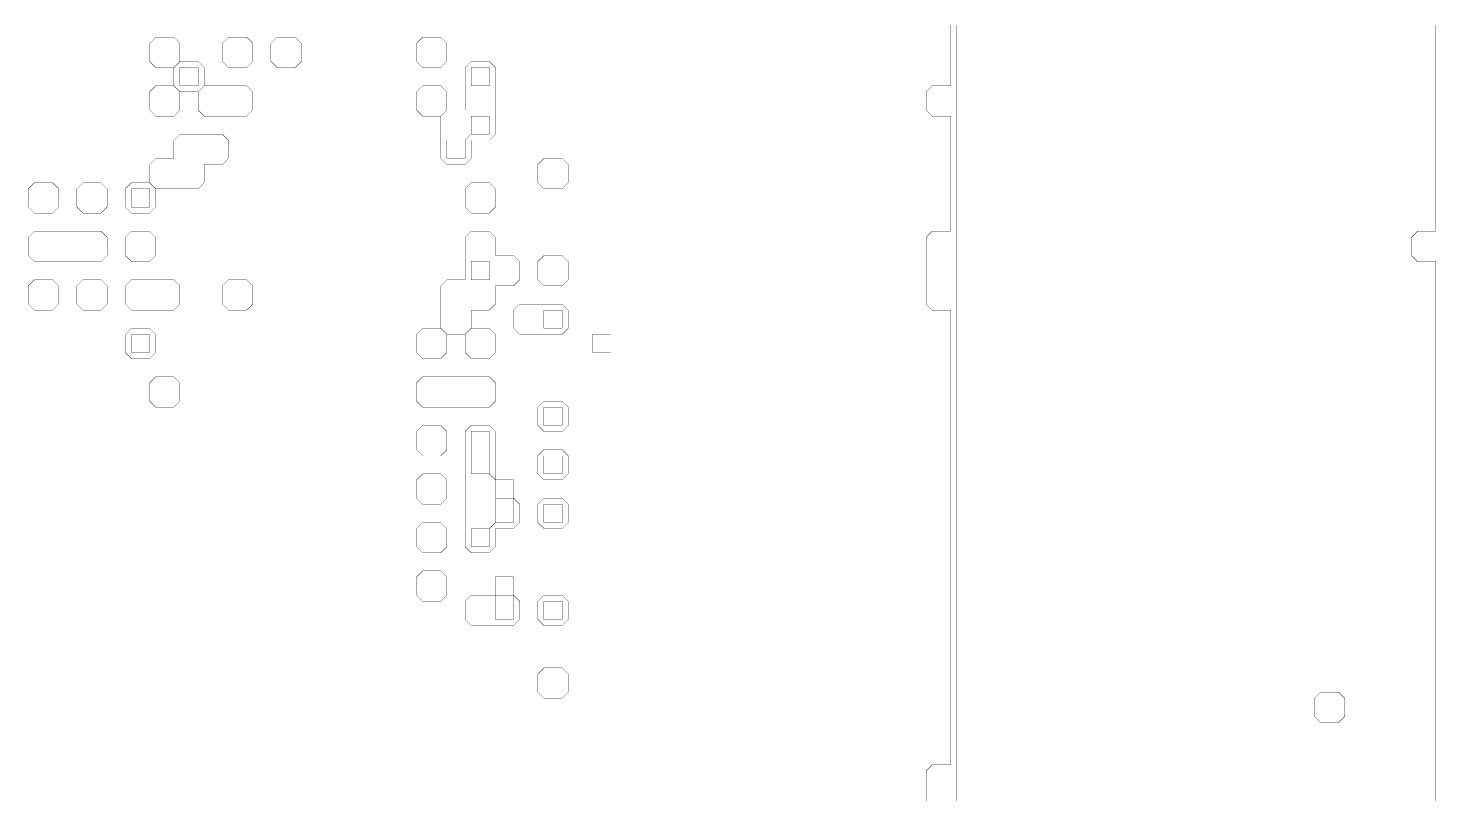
# Model space of a CAD drawing. Header units: metres. Extents: x 0 to 4990, y -4990 to 0.
# Drawn here: x 2724 to 4990, y -3753 to -2515 of the extents above; entities that cross this region are included whole.
import ezdxf

# ---------------------------------------------------------------- set-up
doc = ezdxf.new("R2010")
doc.units = ezdxf.units.M
for name, color, linetype in [('conductor', 1, 'Continuous'), ('dielectric', 8, 'Continuous'), ('substrate', 5, 'Continuous')]:
    doc.layers.add(name, color=color, linetype=linetype)

msp = doc.modelspace()

# ---------------------------------------------------------------- linework, layer by layer
at = {"layer": 'conductor', "const_width": 0.5}
msp.add_lwpolyline([(4169.921875, -3759.765625), (4169.921875, -3750), (4169.921875, -3740.234375), (4169.921875, -3730.46875), (4169.921875, -3720.703125), (4169.921875, -3710.9375), (4179.6875, -3701.171875), (4189.453125, -3701.171875), (4199.21875, -3701.171875), (4208.984375, -3701.171875), (4208.984375, -3691.40625), (4208.984375, -3681.640625), (4208.984375, -3671.875), (4208.984375, -3662.109375), (4208.984375, -3652.34375), (4208.984375, -3642.578125), (4208.984375, -3632.8125), (4208.984375, -3623.046875), (4208.984375, -3613.28125), (4208.984375, -3603.515625), (4208.984375, -3593.75), (4208.984375, -3583.984375), (4208.984375, -3574.21875), (4208.984375, -3564.453125), (4208.984375, -3554.6875), (4208.984375, -3544.921875), (4208.984375, -3535.15625), (4208.984375, -3525.390625), (4208.984375, -3515.625), (4208.984375, -3505.859375), (4208.984375, -3496.09375), (4208.984375, -3486.328125), (4208.984375, -3476.5625), (4208.984375, -3466.796875), (4208.984375, -3457.03125), (4208.984375, -3447.265625), (4208.984375, -3437.5), (4208.984375, -3427.734375), (4208.984375, -3417.96875), (4208.984375, -3408.203125), (4208.984375, -3398.4375), (4208.984375, -3388.671875), (4208.984375, -3378.90625), (4208.984375, -3369.140625), (4208.984375, -3359.375), (4208.984375, -3349.609375), (4208.984375, -3339.84375), (4208.984375, -3330.078125), (4208.984375, -3320.3125), (4208.984375, -3310.546875), (4208.984375, -3300.78125), (4208.984375, -3291.015625), (4208.984375, -3281.25), (4208.984375, -3271.484375), (4208.984375, -3261.71875), (4208.984375, -3251.953125), (4208.984375, -3242.1875), (4208.984375, -3232.421875), (4208.984375, -3222.65625), (4208.984375, -3212.890625), (4208.984375, -3203.125), (4208.984375, -3193.359375), (4208.984375, -3183.59375), (4208.984375, -3173.828125), (4208.984375, -3164.0625), (4208.984375, -3154.296875), (4208.984375, -3144.53125), (4208.984375, -3134.765625), (4208.984375, -3125), (4208.984375, -3115.234375), (4208.984375, -3105.46875), (4208.984375, -3095.703125), (4208.984375, -3085.9375), (4208.984375, -3076.171875), (4208.984375, -3066.40625), (4208.984375, -3056.640625), (4208.984375, -3046.875), (4208.984375, -3037.109375), (4208.984375, -3027.34375), (4208.984375, -3017.578125), (4208.984375, -3007.8125), (4208.984375, -2998.046875), (4208.984375, -2988.28125), (4208.984375, -2978.515625), (4208.984375, -2968.75), (4199.21875, -2968.75), (4189.453125, -2968.75), (4179.6875, -2968.75), (4169.921875, -2958.984375), (4169.921875, -2949.21875), (4169.921875, -2939.453125), (4169.921875, -2929.6875), (4169.921875, -2919.921875), (4169.921875, -2910.15625), (4169.921875, -2900.390625), (4169.921875, -2890.625), (4169.921875, -2880.859375), (4169.921875, -2871.09375), (4169.921875, -2861.328125), (4169.921875, -2851.5625), (4179.6875, -2841.796875), (4189.453125, -2841.796875), (4199.21875, -2841.796875), (4208.984375, -2841.796875), (4208.984375, -2832.03125), (4208.984375, -2822.265625), (4208.984375, -2812.5), (4208.984375, -2802.734375), (4208.984375, -2792.96875), (4208.984375, -2783.203125), (4208.984375, -2773.4375), (4208.984375, -2763.671875), (4208.984375, -2753.90625), (4208.984375, -2744.140625), (4208.984375, -2734.375), (4208.984375, -2724.609375), (4208.984375, -2714.84375), (4208.984375, -2705.078125), (4208.984375, -2695.3125), (4208.984375, -2685.546875), (4208.984375, -2675.78125), (4208.984375, -2666.015625), (4208.984375, -2656.25), (4199.21875, -2656.25), (4189.453125, -2656.25), (4179.6875, -2656.25), (4169.921875, -2646.484375), (4169.921875, -2636.71875), (4169.921875, -2626.953125), (4169.921875, -2617.1875), (4179.6875, -2607.421875), (4189.453125, -2607.421875), (4199.21875, -2607.421875), (4208.984375, -2607.421875), (4208.984375, -2597.65625), (4208.984375, -2587.890625), (4208.984375, -2578.125), (4208.984375, -2568.359375), (4208.984375, -2558.59375), (4208.984375, -2548.828125), (4208.984375, -2539.0625), (4208.984375, -2529.296875), (4208.984375, -2519.53125), (4208.984375, -2509.765625)], dxfattribs=at)
for points in [[(2919.921875, -2539.0625), (2929.6875, -2529.296875), (2939.453125, -2529.296875), (2949.21875, -2529.296875), (2958.984375, -2529.296875), (2968.75, -2539.0625), (2968.75, -2548.828125), (2968.75, -2558.59375), (2968.75, -2568.359375), (2958.984375, -2578.125), (2949.21875, -2578.125), (2939.453125, -2578.125), (2929.6875, -2578.125), (2919.921875, -2568.359375), (2919.921875, -2558.59375), (2919.921875, -2548.828125)], [(3037.109375, -2539.0625), (3046.875, -2529.296875), (3056.640625, -2529.296875), (3066.40625, -2529.296875), (3076.171875, -2529.296875), (3085.9375, -2539.0625), (3085.9375, -2548.828125), (3085.9375, -2558.59375), (3085.9375, -2568.359375), (3076.171875, -2578.125), (3066.40625, -2578.125), (3056.640625, -2578.125), (3046.875, -2578.125), (3037.109375, -2568.359375), (3037.109375, -2558.59375), (3037.109375, -2548.828125)], [(3115.234375, -2539.0625), (3125, -2529.296875), (3134.765625, -2529.296875), (3144.53125, -2529.296875), (3154.296875, -2529.296875), (3164.0625, -2539.0625), (3164.0625, -2548.828125), (3164.0625, -2558.59375), (3164.0625, -2568.359375), (3154.296875, -2578.125), (3144.53125, -2578.125), (3134.765625, -2578.125), (3125, -2578.125), (3115.234375, -2568.359375), (3115.234375, -2558.59375), (3115.234375, -2548.828125)], [(3349.609375, -2539.0625), (3359.375, -2529.296875), (3369.140625, -2529.296875), (3378.90625, -2529.296875), (3388.671875, -2529.296875), (3398.4375, -2539.0625), (3398.4375, -2548.828125), (3398.4375, -2558.59375), (3398.4375, -2568.359375), (3388.671875, -2578.125), (3378.90625, -2578.125), (3369.140625, -2578.125), (3359.375, -2578.125), (3349.609375, -2568.359375), (3349.609375, -2558.59375), (3349.609375, -2548.828125)], [(2958.984375, -2578.125), (2968.75, -2568.359375), (2978.515625, -2568.359375), (2988.28125, -2568.359375), (2998.046875, -2568.359375), (3007.8125, -2578.125), (3007.8125, -2587.890625), (3007.8125, -2597.65625), (3007.8125, -2607.421875), (2998.046875, -2617.1875), (2988.28125, -2617.1875), (2978.515625, -2617.1875), (2968.75, -2617.1875), (2958.984375, -2607.421875), (2958.984375, -2597.65625), (2958.984375, -2587.890625)], [(3427.734375, -2578.125), (3437.5, -2568.359375), (3447.265625, -2568.359375), (3457.03125, -2568.359375), (3466.796875, -2568.359375), (3476.5625, -2578.125), (3476.5625, -2587.890625), (3476.5625, -2597.65625), (3476.5625, -2607.421875), (3476.5625, -2617.1875), (3476.5625, -2626.953125), (3476.5625, -2636.71875), (3476.5625, -2646.484375), (3476.5625, -2656.25), (3476.5625, -2666.015625), (3476.5625, -2675.78125), (3476.5625, -2685.546875), (3466.796875, -2695.3125), (3457.03125, -2695.3125), (3447.265625, -2695.3125), (3437.5, -2695.3125), (3437.5, -2705.078125), (3437.5, -2714.84375), (3437.5, -2724.609375), (3427.734375, -2734.375), (3417.96875, -2734.375), (3408.203125, -2734.375), (3398.4375, -2734.375), (3388.671875, -2724.609375), (3388.671875, -2714.84375), (3388.671875, -2705.078125), (3388.671875, -2695.3125), (3388.671875, -2685.546875), (3388.671875, -2675.78125), (3388.671875, -2666.015625), (3388.671875, -2656.25), (3398.4375, -2646.484375), (3408.203125, -2646.484375), (3417.96875, -2646.484375), (3427.734375, -2646.484375), (3427.734375, -2636.71875), (3427.734375, -2626.953125), (3427.734375, -2617.1875), (3427.734375, -2607.421875), (3427.734375, -2597.65625), (3427.734375, -2587.890625)], [(2919.921875, -2617.1875), (2929.6875, -2607.421875), (2939.453125, -2607.421875), (2949.21875, -2607.421875), (2958.984375, -2607.421875), (2968.75, -2617.1875), (2968.75, -2626.953125), (2968.75, -2636.71875), (2968.75, -2646.484375), (2958.984375, -2656.25), (2949.21875, -2656.25), (2939.453125, -2656.25), (2929.6875, -2656.25), (2919.921875, -2646.484375), (2919.921875, -2636.71875), (2919.921875, -2626.953125)], [(2998.046875, -2617.1875), (3007.8125, -2607.421875), (3017.578125, -2607.421875), (3027.34375, -2607.421875), (3037.109375, -2607.421875), (3046.875, -2607.421875), (3056.640625, -2607.421875), (3066.40625, -2607.421875), (3076.171875, -2607.421875), (3085.9375, -2617.1875), (3085.9375, -2626.953125), (3085.9375, -2636.71875), (3085.9375, -2646.484375), (3076.171875, -2656.25), (3066.40625, -2656.25), (3056.640625, -2656.25), (3046.875, -2656.25), (3037.109375, -2656.25), (3027.34375, -2656.25), (3017.578125, -2656.25), (3007.8125, -2656.25), (2998.046875, -2646.484375), (2998.046875, -2636.71875), (2998.046875, -2626.953125)], [(3349.609375, -2617.1875), (3359.375, -2607.421875), (3369.140625, -2607.421875), (3378.90625, -2607.421875), (3388.671875, -2607.421875), (3398.4375, -2617.1875), (3398.4375, -2626.953125), (3398.4375, -2636.71875), (3398.4375, -2646.484375), (3388.671875, -2656.25), (3378.90625, -2656.25), (3369.140625, -2656.25), (3359.375, -2656.25), (3349.609375, -2646.484375), (3349.609375, -2636.71875), (3349.609375, -2626.953125)], [(2958.984375, -2695.3125), (2968.75, -2685.546875), (2978.515625, -2685.546875), (2988.28125, -2685.546875), (2998.046875, -2685.546875), (3007.8125, -2685.546875), (3017.578125, -2685.546875), (3027.34375, -2685.546875), (3037.109375, -2685.546875), (3046.875, -2695.3125), (3046.875, -2705.078125), (3046.875, -2714.84375), (3046.875, -2724.609375), (3037.109375, -2734.375), (3027.34375, -2734.375), (3017.578125, -2734.375), (3007.8125, -2734.375), (3007.8125, -2744.140625), (3007.8125, -2753.90625), (3007.8125, -2763.671875), (2998.046875, -2773.4375), (2988.28125, -2773.4375), (2978.515625, -2773.4375), (2968.75, -2773.4375), (2958.984375, -2773.4375), (2949.21875, -2773.4375), (2939.453125, -2773.4375), (2929.6875, -2773.4375), (2919.921875, -2763.671875), (2919.921875, -2753.90625), (2919.921875, -2744.140625), (2919.921875, -2734.375), (2929.6875, -2724.609375), (2939.453125, -2724.609375), (2949.21875, -2724.609375), (2958.984375, -2724.609375), (2958.984375, -2714.84375), (2958.984375, -2705.078125)], [(3544.921875, -2734.375), (3554.6875, -2724.609375), (3564.453125, -2724.609375), (3574.21875, -2724.609375), (3583.984375, -2724.609375), (3593.75, -2734.375), (3593.75, -2744.140625), (3593.75, -2753.90625), (3593.75, -2763.671875), (3583.984375, -2773.4375), (3574.21875, -2773.4375), (3564.453125, -2773.4375), (3554.6875, -2773.4375), (3544.921875, -2763.671875), (3544.921875, -2753.90625), (3544.921875, -2744.140625)], [(2724.609375, -2773.4375), (2734.375, -2763.671875), (2744.140625, -2763.671875), (2753.90625, -2763.671875), (2763.671875, -2763.671875), (2773.4375, -2773.4375), (2773.4375, -2783.203125), (2773.4375, -2792.96875), (2773.4375, -2802.734375), (2763.671875, -2812.5), (2753.90625, -2812.5), (2744.140625, -2812.5), (2734.375, -2812.5), (2724.609375, -2802.734375), (2724.609375, -2792.96875), (2724.609375, -2783.203125)], [(2802.734375, -2773.4375), (2812.5, -2763.671875), (2822.265625, -2763.671875), (2832.03125, -2763.671875), (2841.796875, -2763.671875), (2851.5625, -2773.4375), (2851.5625, -2783.203125), (2851.5625, -2792.96875), (2851.5625, -2802.734375), (2841.796875, -2812.5), (2832.03125, -2812.5), (2822.265625, -2812.5), (2812.5, -2812.5), (2802.734375, -2802.734375), (2802.734375, -2792.96875), (2802.734375, -2783.203125)], [(2880.859375, -2773.4375), (2890.625, -2763.671875), (2900.390625, -2763.671875), (2910.15625, -2763.671875), (2919.921875, -2763.671875), (2929.6875, -2773.4375), (2929.6875, -2783.203125), (2929.6875, -2792.96875), (2929.6875, -2802.734375), (2919.921875, -2812.5), (2910.15625, -2812.5), (2900.390625, -2812.5), (2890.625, -2812.5), (2880.859375, -2802.734375), (2880.859375, -2792.96875), (2880.859375, -2783.203125)], [(3427.734375, -2773.4375), (3437.5, -2763.671875), (3447.265625, -2763.671875), (3457.03125, -2763.671875), (3466.796875, -2763.671875), (3476.5625, -2773.4375), (3476.5625, -2783.203125), (3476.5625, -2792.96875), (3476.5625, -2802.734375), (3466.796875, -2812.5), (3457.03125, -2812.5), (3447.265625, -2812.5), (3437.5, -2812.5), (3427.734375, -2802.734375), (3427.734375, -2792.96875), (3427.734375, -2783.203125)], [(2724.609375, -2851.5625), (2734.375, -2841.796875), (2744.140625, -2841.796875), (2753.90625, -2841.796875), (2763.671875, -2841.796875), (2773.4375, -2841.796875), (2783.203125, -2841.796875), (2792.96875, -2841.796875), (2802.734375, -2841.796875), (2812.5, -2841.796875), (2822.265625, -2841.796875), (2832.03125, -2841.796875), (2841.796875, -2841.796875), (2851.5625, -2851.5625), (2851.5625, -2861.328125), (2851.5625, -2871.09375), (2851.5625, -2880.859375), (2841.796875, -2890.625), (2832.03125, -2890.625), (2822.265625, -2890.625), (2812.5, -2890.625), (2802.734375, -2890.625), (2792.96875, -2890.625), (2783.203125, -2890.625), (2773.4375, -2890.625), (2763.671875, -2890.625), (2753.90625, -2890.625), (2744.140625, -2890.625), (2734.375, -2890.625), (2724.609375, -2880.859375), (2724.609375, -2871.09375), (2724.609375, -2861.328125)], [(2880.859375, -2851.5625), (2890.625, -2841.796875), (2900.390625, -2841.796875), (2910.15625, -2841.796875), (2919.921875, -2841.796875), (2929.6875, -2851.5625), (2929.6875, -2861.328125), (2929.6875, -2871.09375), (2929.6875, -2880.859375), (2919.921875, -2890.625), (2910.15625, -2890.625), (2900.390625, -2890.625), (2890.625, -2890.625), (2880.859375, -2880.859375), (2880.859375, -2871.09375), (2880.859375, -2861.328125)], [(3427.734375, -2851.5625), (3437.5, -2841.796875), (3447.265625, -2841.796875), (3457.03125, -2841.796875), (3466.796875, -2841.796875), (3476.5625, -2851.5625), (3476.5625, -2861.328125), (3476.5625, -2871.09375), (3476.5625, -2880.859375), (3486.328125, -2880.859375), (3496.09375, -2880.859375), (3505.859375, -2880.859375), (3515.625, -2890.625), (3515.625, -2900.390625), (3515.625, -2910.15625), (3515.625, -2919.921875), (3505.859375, -2929.6875), (3496.09375, -2929.6875), (3486.328125, -2929.6875), (3476.5625, -2929.6875), (3476.5625, -2939.453125), (3476.5625, -2949.21875), (3476.5625, -2958.984375), (3466.796875, -2968.75), (3457.03125, -2968.75), (3447.265625, -2968.75), (3437.5, -2968.75), (3437.5, -2978.515625), (3437.5, -2988.28125), (3437.5, -2998.046875), (3427.734375, -3007.8125), (3417.96875, -3007.8125), (3408.203125, -3007.8125), (3398.4375, -3007.8125), (3388.671875, -2998.046875), (3388.671875, -2988.28125), (3388.671875, -2978.515625), (3388.671875, -2968.75), (3388.671875, -2958.984375), (3388.671875, -2949.21875), (3388.671875, -2939.453125), (3388.671875, -2929.6875), (3398.4375, -2919.921875), (3408.203125, -2919.921875), (3417.96875, -2919.921875), (3427.734375, -2919.921875), (3427.734375, -2910.15625), (3427.734375, -2900.390625), (3427.734375, -2890.625), (3427.734375, -2880.859375), (3427.734375, -2871.09375), (3427.734375, -2861.328125)], [(3544.921875, -2890.625), (3554.6875, -2880.859375), (3564.453125, -2880.859375), (3574.21875, -2880.859375), (3583.984375, -2880.859375), (3593.75, -2890.625), (3593.75, -2900.390625), (3593.75, -2910.15625), (3593.75, -2919.921875), (3583.984375, -2929.6875), (3574.21875, -2929.6875), (3564.453125, -2929.6875), (3554.6875, -2929.6875), (3544.921875, -2919.921875), (3544.921875, -2910.15625), (3544.921875, -2900.390625)], [(2724.609375, -2929.6875), (2734.375, -2919.921875), (2744.140625, -2919.921875), (2753.90625, -2919.921875), (2763.671875, -2919.921875), (2773.4375, -2929.6875), (2773.4375, -2939.453125), (2773.4375, -2949.21875), (2773.4375, -2958.984375), (2763.671875, -2968.75), (2753.90625, -2968.75), (2744.140625, -2968.75), (2734.375, -2968.75), (2724.609375, -2958.984375), (2724.609375, -2949.21875), (2724.609375, -2939.453125)], [(2802.734375, -2929.6875), (2812.5, -2919.921875), (2822.265625, -2919.921875), (2832.03125, -2919.921875), (2841.796875, -2919.921875), (2851.5625, -2929.6875), (2851.5625, -2939.453125), (2851.5625, -2949.21875), (2851.5625, -2958.984375), (2841.796875, -2968.75), (2832.03125, -2968.75), (2822.265625, -2968.75), (2812.5, -2968.75), (2802.734375, -2958.984375), (2802.734375, -2949.21875), (2802.734375, -2939.453125)], [(2880.859375, -2929.6875), (2890.625, -2919.921875), (2900.390625, -2919.921875), (2910.15625, -2919.921875), (2919.921875, -2919.921875), (2929.6875, -2919.921875), (2939.453125, -2919.921875), (2949.21875, -2919.921875), (2958.984375, -2919.921875), (2968.75, -2929.6875), (2968.75, -2939.453125), (2968.75, -2949.21875), (2968.75, -2958.984375), (2958.984375, -2968.75), (2949.21875, -2968.75), (2939.453125, -2968.75), (2929.6875, -2968.75), (2919.921875, -2968.75), (2910.15625, -2968.75), (2900.390625, -2968.75), (2890.625, -2968.75), (2880.859375, -2958.984375), (2880.859375, -2949.21875), (2880.859375, -2939.453125)], [(3037.109375, -2929.6875), (3046.875, -2919.921875), (3056.640625, -2919.921875), (3066.40625, -2919.921875), (3076.171875, -2919.921875), (3085.9375, -2929.6875), (3085.9375, -2939.453125), (3085.9375, -2949.21875), (3085.9375, -2958.984375), (3076.171875, -2968.75), (3066.40625, -2968.75), (3056.640625, -2968.75), (3046.875, -2968.75), (3037.109375, -2958.984375), (3037.109375, -2949.21875), (3037.109375, -2939.453125)], [(3505.859375, -2968.75), (3515.625, -2958.984375), (3525.390625, -2958.984375), (3535.15625, -2958.984375), (3544.921875, -2958.984375), (3554.6875, -2958.984375), (3564.453125, -2958.984375), (3574.21875, -2958.984375), (3583.984375, -2958.984375), (3593.75, -2968.75), (3593.75, -2978.515625), (3593.75, -2988.28125), (3593.75, -2998.046875), (3583.984375, -3007.8125), (3574.21875, -3007.8125), (3564.453125, -3007.8125), (3554.6875, -3007.8125), (3544.921875, -3007.8125), (3535.15625, -3007.8125), (3525.390625, -3007.8125), (3515.625, -3007.8125), (3505.859375, -2998.046875), (3505.859375, -2988.28125), (3505.859375, -2978.515625)], [(2880.859375, -3007.8125), (2890.625, -2998.046875), (2900.390625, -2998.046875), (2910.15625, -2998.046875), (2919.921875, -2998.046875), (2929.6875, -3007.8125), (2929.6875, -3017.578125), (2929.6875, -3027.34375), (2929.6875, -3037.109375), (2919.921875, -3046.875), (2910.15625, -3046.875), (2900.390625, -3046.875), (2890.625, -3046.875), (2880.859375, -3037.109375), (2880.859375, -3027.34375), (2880.859375, -3017.578125)], [(3349.609375, -3007.8125), (3359.375, -2998.046875), (3369.140625, -2998.046875), (3378.90625, -2998.046875), (3388.671875, -2998.046875), (3398.4375, -3007.8125), (3398.4375, -3017.578125), (3398.4375, -3027.34375), (3398.4375, -3037.109375), (3388.671875, -3046.875), (3378.90625, -3046.875), (3369.140625, -3046.875), (3359.375, -3046.875), (3349.609375, -3037.109375), (3349.609375, -3027.34375), (3349.609375, -3017.578125)], [(3427.734375, -3007.8125), (3437.5, -2998.046875), (3447.265625, -2998.046875), (3457.03125, -2998.046875), (3466.796875, -2998.046875), (3476.5625, -3007.8125), (3476.5625, -3017.578125), (3476.5625, -3027.34375), (3476.5625, -3037.109375), (3466.796875, -3046.875), (3457.03125, -3046.875), (3447.265625, -3046.875), (3437.5, -3046.875), (3427.734375, -3037.109375), (3427.734375, -3027.34375), (3427.734375, -3017.578125)], [(2919.921875, -3085.9375), (2929.6875, -3076.171875), (2939.453125, -3076.171875), (2949.21875, -3076.171875), (2958.984375, -3076.171875), (2968.75, -3085.9375), (2968.75, -3095.703125), (2968.75, -3105.46875), (2968.75, -3115.234375), (2958.984375, -3125), (2949.21875, -3125), (2939.453125, -3125), (2929.6875, -3125), (2919.921875, -3115.234375), (2919.921875, -3105.46875), (2919.921875, -3095.703125)], [(3349.609375, -3085.9375), (3359.375, -3076.171875), (3369.140625, -3076.171875), (3378.90625, -3076.171875), (3388.671875, -3076.171875), (3398.4375, -3076.171875), (3408.203125, -3076.171875), (3417.96875, -3076.171875), (3427.734375, -3076.171875), (3437.5, -3076.171875), (3447.265625, -3076.171875), (3457.03125, -3076.171875), (3466.796875, -3076.171875), (3476.5625, -3085.9375), (3476.5625, -3095.703125), (3476.5625, -3105.46875), (3476.5625, -3115.234375), (3466.796875, -3125), (3457.03125, -3125), (3447.265625, -3125), (3437.5, -3125), (3427.734375, -3125), (3417.96875, -3125), (3408.203125, -3125), (3398.4375, -3125), (3388.671875, -3125), (3378.90625, -3125), (3369.140625, -3125), (3359.375, -3125), (3349.609375, -3115.234375), (3349.609375, -3105.46875), (3349.609375, -3095.703125)], [(3544.921875, -3125), (3554.6875, -3115.234375), (3564.453125, -3115.234375), (3574.21875, -3115.234375), (3583.984375, -3115.234375), (3593.75, -3125), (3593.75, -3134.765625), (3593.75, -3144.53125), (3593.75, -3154.296875), (3583.984375, -3164.0625), (3574.21875, -3164.0625), (3564.453125, -3164.0625), (3554.6875, -3164.0625), (3544.921875, -3154.296875), (3544.921875, -3144.53125), (3544.921875, -3134.765625)], [(3349.609375, -3164.0625), (3359.375, -3154.296875), (3369.140625, -3154.296875), (3378.90625, -3154.296875), (3388.671875, -3154.296875), (3398.4375, -3164.0625), (3398.4375, -3173.828125), (3398.4375, -3183.59375), (3398.4375, -3193.359375), (3388.671875, -3203.125), (3378.90625, -3203.125), (3369.140625, -3203.125), (3359.375, -3203.125), (3349.609375, -3193.359375), (3349.609375, -3183.59375), (3349.609375, -3173.828125)], [(3427.734375, -3164.0625), (3437.5, -3154.296875), (3447.265625, -3154.296875), (3457.03125, -3154.296875), (3466.796875, -3154.296875), (3476.5625, -3164.0625), (3476.5625, -3173.828125), (3476.5625, -3183.59375), (3476.5625, -3193.359375), (3476.5625, -3203.125), (3476.5625, -3212.890625), (3476.5625, -3222.65625), (3476.5625, -3232.421875), (3476.5625, -3242.1875), (3476.5625, -3251.953125), (3476.5625, -3261.71875), (3476.5625, -3271.484375), (3486.328125, -3271.484375), (3496.09375, -3271.484375), (3505.859375, -3271.484375), (3515.625, -3281.25), (3515.625, -3291.015625), (3515.625, -3300.78125), (3515.625, -3310.546875), (3505.859375, -3320.3125), (3496.09375, -3320.3125), (3486.328125, -3320.3125), (3476.5625, -3320.3125), (3476.5625, -3330.078125), (3476.5625, -3339.84375), (3476.5625, -3349.609375), (3466.796875, -3359.375), (3457.03125, -3359.375), (3447.265625, -3359.375), (3437.5, -3359.375), (3427.734375, -3349.609375), (3427.734375, -3339.84375), (3427.734375, -3330.078125), (3427.734375, -3320.3125), (3427.734375, -3310.546875), (3427.734375, -3300.78125), (3427.734375, -3291.015625), (3427.734375, -3281.25), (3427.734375, -3271.484375), (3427.734375, -3261.71875), (3427.734375, -3251.953125), (3427.734375, -3242.1875), (3427.734375, -3232.421875), (3427.734375, -3222.65625), (3427.734375, -3212.890625), (3427.734375, -3203.125), (3427.734375, -3193.359375), (3427.734375, -3183.59375), (3427.734375, -3173.828125)], [(3544.921875, -3203.125), (3554.6875, -3193.359375), (3564.453125, -3193.359375), (3574.21875, -3193.359375), (3583.984375, -3193.359375), (3593.75, -3203.125), (3593.75, -3212.890625), (3593.75, -3222.65625), (3593.75, -3232.421875), (3583.984375, -3242.1875), (3574.21875, -3242.1875), (3564.453125, -3242.1875), (3554.6875, -3242.1875), (3544.921875, -3232.421875), (3544.921875, -3222.65625), (3544.921875, -3212.890625)], [(3349.609375, -3242.1875), (3359.375, -3232.421875), (3369.140625, -3232.421875), (3378.90625, -3232.421875), (3388.671875, -3232.421875), (3398.4375, -3242.1875), (3398.4375, -3251.953125), (3398.4375, -3261.71875), (3398.4375, -3271.484375), (3388.671875, -3281.25), (3378.90625, -3281.25), (3369.140625, -3281.25), (3359.375, -3281.25), (3349.609375, -3271.484375), (3349.609375, -3261.71875), (3349.609375, -3251.953125)], [(3544.921875, -3281.25), (3554.6875, -3271.484375), (3564.453125, -3271.484375), (3574.21875, -3271.484375), (3583.984375, -3271.484375), (3593.75, -3281.25), (3593.75, -3291.015625), (3593.75, -3300.78125), (3593.75, -3310.546875), (3583.984375, -3320.3125), (3574.21875, -3320.3125), (3564.453125, -3320.3125), (3554.6875, -3320.3125), (3544.921875, -3310.546875), (3544.921875, -3300.78125), (3544.921875, -3291.015625)], [(3349.609375, -3320.3125), (3359.375, -3310.546875), (3369.140625, -3310.546875), (3378.90625, -3310.546875), (3388.671875, -3310.546875), (3398.4375, -3320.3125), (3398.4375, -3330.078125), (3398.4375, -3339.84375), (3398.4375, -3349.609375), (3388.671875, -3359.375), (3378.90625, -3359.375), (3369.140625, -3359.375), (3359.375, -3359.375), (3349.609375, -3349.609375), (3349.609375, -3339.84375), (3349.609375, -3330.078125)], [(3349.609375, -3398.4375), (3359.375, -3388.671875), (3369.140625, -3388.671875), (3378.90625, -3388.671875), (3388.671875, -3388.671875), (3398.4375, -3398.4375), (3398.4375, -3408.203125), (3398.4375, -3417.96875), (3398.4375, -3427.734375), (3388.671875, -3437.5), (3378.90625, -3437.5), (3369.140625, -3437.5), (3359.375, -3437.5), (3349.609375, -3427.734375), (3349.609375, -3417.96875), (3349.609375, -3408.203125)], [(3427.734375, -3437.5), (3437.5, -3427.734375), (3447.265625, -3427.734375), (3457.03125, -3427.734375), (3466.796875, -3427.734375), (3476.5625, -3427.734375), (3486.328125, -3427.734375), (3496.09375, -3427.734375), (3505.859375, -3427.734375), (3515.625, -3437.5), (3515.625, -3447.265625), (3515.625, -3457.03125), (3515.625, -3466.796875), (3505.859375, -3476.5625), (3496.09375, -3476.5625), (3486.328125, -3476.5625), (3476.5625, -3476.5625), (3466.796875, -3476.5625), (3457.03125, -3476.5625), (3447.265625, -3476.5625), (3437.5, -3476.5625), (3427.734375, -3466.796875), (3427.734375, -3457.03125), (3427.734375, -3447.265625)], [(3544.921875, -3437.5), (3554.6875, -3427.734375), (3564.453125, -3427.734375), (3574.21875, -3427.734375), (3583.984375, -3427.734375), (3593.75, -3437.5), (3593.75, -3447.265625), (3593.75, -3457.03125), (3593.75, -3466.796875), (3583.984375, -3476.5625), (3574.21875, -3476.5625), (3564.453125, -3476.5625), (3554.6875, -3476.5625), (3544.921875, -3466.796875), (3544.921875, -3457.03125), (3544.921875, -3447.265625)], [(3544.921875, -3554.6875), (3554.6875, -3544.921875), (3564.453125, -3544.921875), (3574.21875, -3544.921875), (3583.984375, -3544.921875), (3593.75, -3554.6875), (3593.75, -3564.453125), (3593.75, -3574.21875), (3593.75, -3583.984375), (3583.984375, -3593.75), (3574.21875, -3593.75), (3564.453125, -3593.75), (3554.6875, -3593.75), (3544.921875, -3583.984375), (3544.921875, -3574.21875), (3544.921875, -3564.453125)]]:
    msp.add_lwpolyline(points, close=True, dxfattribs=at)
at = {"layer": 'dielectric', "const_width": 0.5}
msp.add_lwpolyline([(2890.625, -2773.4375), (2890.625, -2783.203125), (2890.625, -2792.96875), (2890.625, -2802.734375), (2900.390625, -2802.734375), (2910.15625, -2802.734375), (2919.921875, -2802.734375), (2919.921875, -2792.96875), (2919.921875, -2783.203125), (2919.921875, -2773.4375), (2910.15625, -2773.4375), (2900.390625, -2773.4375)], close=True, dxfattribs=at)
at = {"layer": 'substrate', "const_width": 0.5}
for points in [[(4218.75, -2509.765625), (4218.75, -2519.53125), (4218.75, -2529.296875), (4218.75, -2539.0625), (4218.75, -2548.828125), (4218.75, -2558.59375), (4218.75, -2568.359375), (4218.75, -2578.125), (4218.75, -2587.890625), (4218.75, -2597.65625), (4218.75, -2607.421875), (4218.75, -2617.1875), (4218.75, -2626.953125), (4218.75, -2636.71875), (4218.75, -2646.484375), (4218.75, -2656.25), (4218.75, -2666.015625), (4218.75, -2675.78125), (4218.75, -2685.546875), (4218.75, -2695.3125), (4218.75, -2705.078125), (4218.75, -2714.84375), (4218.75, -2724.609375), (4218.75, -2734.375), (4218.75, -2744.140625), (4218.75, -2753.90625), (4218.75, -2763.671875), (4218.75, -2773.4375), (4218.75, -2783.203125), (4218.75, -2792.96875), (4218.75, -2802.734375), (4218.75, -2812.5), (4218.75, -2822.265625), (4218.75, -2832.03125), (4218.75, -2841.796875), (4218.75, -2851.5625), (4218.75, -2861.328125), (4218.75, -2871.09375), (4218.75, -2880.859375), (4218.75, -2890.625), (4218.75, -2900.390625), (4218.75, -2910.15625), (4218.75, -2919.921875), (4218.75, -2929.6875), (4218.75, -2939.453125), (4218.75, -2949.21875), (4218.75, -2958.984375), (4218.75, -2968.75), (4218.75, -2978.515625), (4218.75, -2988.28125), (4218.75, -2998.046875), (4218.75, -3007.8125), (4218.75, -3017.578125), (4218.75, -3027.34375), (4218.75, -3037.109375), (4218.75, -3046.875), (4218.75, -3056.640625), (4218.75, -3066.40625), (4218.75, -3076.171875), (4218.75, -3085.9375), (4218.75, -3095.703125), (4218.75, -3105.46875), (4218.75, -3115.234375), (4218.75, -3125), (4218.75, -3134.765625), (4218.75, -3144.53125), (4218.75, -3154.296875), (4218.75, -3164.0625), (4218.75, -3173.828125), (4218.75, -3183.59375), (4218.75, -3193.359375), (4218.75, -3203.125), (4218.75, -3212.890625), (4218.75, -3222.65625), (4218.75, -3232.421875), (4218.75, -3242.1875), (4218.75, -3251.953125), (4218.75, -3261.71875), (4218.75, -3271.484375), (4218.75, -3281.25), (4218.75, -3291.015625), (4218.75, -3300.78125), (4218.75, -3310.546875), (4218.75, -3320.3125), (4218.75, -3330.078125), (4218.75, -3339.84375), (4218.75, -3349.609375), (4218.75, -3359.375), (4218.75, -3369.140625), (4218.75, -3378.90625), (4218.75, -3388.671875), (4218.75, -3398.4375), (4218.75, -3408.203125), (4218.75, -3417.96875), (4218.75, -3427.734375), (4218.75, -3437.5), (4218.75, -3447.265625), (4218.75, -3457.03125), (4218.75, -3466.796875), (4218.75, -3476.5625), (4218.75, -3486.328125), (4218.75, -3496.09375), (4218.75, -3505.859375), (4218.75, -3515.625), (4218.75, -3525.390625), (4218.75, -3535.15625), (4218.75, -3544.921875), (4218.75, -3554.6875), (4218.75, -3564.453125), (4218.75, -3574.21875), (4218.75, -3583.984375), (4218.75, -3593.75), (4218.75, -3603.515625), (4218.75, -3613.28125), (4218.75, -3623.046875), (4218.75, -3632.8125), (4218.75, -3642.578125), (4218.75, -3652.34375), (4218.75, -3662.109375), (4218.75, -3671.875), (4218.75, -3681.640625), (4218.75, -3691.40625), (4218.75, -3701.171875), (4218.75, -3710.9375), (4218.75, -3720.703125), (4218.75, -3730.46875), (4218.75, -3740.234375), (4218.75, -3750), (4218.75, -3759.765625)], [(4990.234375, -3759.765625), (4990.234375, -3750), (4990.234375, -3740.234375), (4990.234375, -3730.46875), (4990.234375, -3720.703125), (4990.234375, -3710.9375), (4990.234375, -3701.171875), (4990.234375, -3691.40625), (4990.234375, -3681.640625), (4990.234375, -3671.875), (4990.234375, -3662.109375), (4990.234375, -3652.34375), (4990.234375, -3642.578125), (4990.234375, -3632.8125), (4990.234375, -3623.046875), (4990.234375, -3613.28125), (4990.234375, -3603.515625), (4990.234375, -3593.75), (4990.234375, -3583.984375), (4990.234375, -3574.21875), (4990.234375, -3564.453125), (4990.234375, -3554.6875), (4990.234375, -3544.921875), (4990.234375, -3535.15625), (4990.234375, -3525.390625), (4990.234375, -3515.625), (4990.234375, -3505.859375), (4990.234375, -3496.09375), (4990.234375, -3486.328125), (4990.234375, -3476.5625), (4990.234375, -3466.796875), (4990.234375, -3457.03125), (4990.234375, -3447.265625), (4990.234375, -3437.5), (4990.234375, -3427.734375), (4990.234375, -3417.96875), (4990.234375, -3408.203125), (4990.234375, -3398.4375), (4990.234375, -3388.671875), (4990.234375, -3378.90625), (4990.234375, -3369.140625), (4990.234375, -3359.375), (4990.234375, -3349.609375), (4990.234375, -3339.84375), (4990.234375, -3330.078125), (4990.234375, -3320.3125), (4990.234375, -3310.546875), (4990.234375, -3300.78125), (4990.234375, -3291.015625), (4990.234375, -3281.25), (4990.234375, -3271.484375), (4990.234375, -3261.71875), (4990.234375, -3251.953125), (4990.234375, -3242.1875), (4990.234375, -3232.421875), (4990.234375, -3222.65625), (4990.234375, -3212.890625), (4990.234375, -3203.125), (4990.234375, -3193.359375), (4990.234375, -3183.59375), (4990.234375, -3173.828125), (4990.234375, -3164.0625), (4990.234375, -3154.296875), (4990.234375, -3144.53125), (4990.234375, -3134.765625), (4990.234375, -3125), (4990.234375, -3115.234375), (4990.234375, -3105.46875), (4990.234375, -3095.703125), (4990.234375, -3085.9375), (4990.234375, -3076.171875), (4990.234375, -3066.40625), (4990.234375, -3056.640625), (4990.234375, -3046.875), (4990.234375, -3037.109375), (4990.234375, -3027.34375), (4990.234375, -3017.578125), (4990.234375, -3007.8125), (4990.234375, -2998.046875), (4990.234375, -2988.28125), (4990.234375, -2978.515625), (4990.234375, -2968.75), (4990.234375, -2958.984375), (4990.234375, -2949.21875), (4990.234375, -2939.453125), (4990.234375, -2929.6875), (4990.234375, -2919.921875), (4990.234375, -2910.15625), (4990.234375, -2900.390625), (4990.234375, -2890.625), (4980.46875, -2890.625), (4970.703125, -2890.625), (4960.9375, -2890.625), (4951.171875, -2880.859375), (4951.171875, -2871.09375), (4951.171875, -2861.328125), (4951.171875, -2851.5625), (4960.9375, -2841.796875), (4970.703125, -2841.796875), (4980.46875, -2841.796875), (4990.234375, -2841.796875), (4990.234375, -2832.03125), (4990.234375, -2822.265625), (4990.234375, -2812.5), (4990.234375, -2802.734375), (4990.234375, -2792.96875), (4990.234375, -2783.203125), (4990.234375, -2773.4375), (4990.234375, -2763.671875), (4990.234375, -2753.90625), (4990.234375, -2744.140625), (4990.234375, -2734.375), (4990.234375, -2724.609375), (4990.234375, -2714.84375), (4990.234375, -2705.078125), (4990.234375, -2695.3125), (4990.234375, -2685.546875), (4990.234375, -2675.78125), (4990.234375, -2666.015625), (4990.234375, -2656.25), (4990.234375, -2646.484375), (4990.234375, -2636.71875), (4990.234375, -2626.953125), (4990.234375, -2617.1875), (4990.234375, -2607.421875), (4990.234375, -2597.65625), (4990.234375, -2587.890625), (4990.234375, -2578.125), (4990.234375, -2568.359375), (4990.234375, -2558.59375), (4990.234375, -2548.828125), (4990.234375, -2539.0625), (4990.234375, -2529.296875), (4990.234375, -2519.53125), (4990.234375, -2509.765625)]]:
    msp.add_lwpolyline(points, dxfattribs=at)
for points in [[(2968.75, -2578.125), (2968.75, -2587.890625), (2968.75, -2597.65625), (2968.75, -2607.421875), (2978.515625, -2607.421875), (2988.28125, -2607.421875), (2998.046875, -2607.421875), (2998.046875, -2597.65625), (2998.046875, -2587.890625), (2998.046875, -2578.125), (2988.28125, -2578.125), (2978.515625, -2578.125)], [(3437.5, -2578.125), (3437.5, -2587.890625), (3437.5, -2597.65625), (3437.5, -2607.421875), (3447.265625, -2607.421875), (3457.03125, -2607.421875), (3466.796875, -2607.421875), (3466.796875, -2597.65625), (3466.796875, -2587.890625), (3466.796875, -2578.125), (3457.03125, -2578.125), (3447.265625, -2578.125)], [(3437.5, -2656.25), (3437.5, -2666.015625), (3437.5, -2675.78125), (3437.5, -2685.546875), (3427.734375, -2695.3125), (3417.96875, -2695.3125), (3408.203125, -2695.3125), (3398.4375, -2695.3125), (3398.4375, -2705.078125), (3398.4375, -2714.84375), (3398.4375, -2724.609375), (3408.203125, -2724.609375), (3417.96875, -2724.609375), (3427.734375, -2724.609375), (3427.734375, -2714.84375), (3427.734375, -2705.078125), (3427.734375, -2695.3125), (3437.5, -2685.546875), (3447.265625, -2685.546875), (3457.03125, -2685.546875), (3466.796875, -2685.546875), (3466.796875, -2675.78125), (3466.796875, -2666.015625), (3466.796875, -2656.25), (3457.03125, -2656.25), (3447.265625, -2656.25)], [(2890.625, -2773.4375), (2890.625, -2783.203125), (2890.625, -2792.96875), (2890.625, -2802.734375), (2900.390625, -2802.734375), (2910.15625, -2802.734375), (2919.921875, -2802.734375), (2919.921875, -2792.96875), (2919.921875, -2783.203125), (2919.921875, -2773.4375), (2910.15625, -2773.4375), (2900.390625, -2773.4375)], [(3437.5, -2890.625), (3437.5, -2900.390625), (3437.5, -2910.15625), (3437.5, -2919.921875), (3447.265625, -2919.921875), (3457.03125, -2919.921875), (3466.796875, -2919.921875), (3466.796875, -2910.15625), (3466.796875, -2900.390625), (3466.796875, -2890.625), (3457.03125, -2890.625), (3447.265625, -2890.625)], [(3554.6875, -2968.75), (3554.6875, -2978.515625), (3554.6875, -2988.28125), (3554.6875, -2998.046875), (3564.453125, -2998.046875), (3574.21875, -2998.046875), (3583.984375, -2998.046875), (3583.984375, -2988.28125), (3583.984375, -2978.515625), (3583.984375, -2968.75), (3574.21875, -2968.75), (3564.453125, -2968.75)], [(2890.625, -3007.8125), (2890.625, -3017.578125), (2890.625, -3027.34375), (2890.625, -3037.109375), (2900.390625, -3037.109375), (2910.15625, -3037.109375), (2919.921875, -3037.109375), (2919.921875, -3027.34375), (2919.921875, -3017.578125), (2919.921875, -3007.8125), (2910.15625, -3007.8125), (2900.390625, -3007.8125)], [(3632.8125, -3007.8125), (3632.8125, -3017.578125), (3632.8125, -3027.34375), (3632.8125, -3037.109375), (3642.578125, -3037.109375), (3652.34375, -3037.109375), (3662.109375, -3037.109375), (3662.109375, -3027.34375), (3662.109375, -3017.578125), (3662.109375, -3007.8125), (3652.34375, -3007.8125), (3642.578125, -3007.8125)], [(3554.6875, -3125), (3554.6875, -3134.765625), (3554.6875, -3144.53125), (3554.6875, -3154.296875), (3564.453125, -3154.296875), (3574.21875, -3154.296875), (3583.984375, -3154.296875), (3583.984375, -3144.53125), (3583.984375, -3134.765625), (3583.984375, -3125), (3574.21875, -3125), (3564.453125, -3125)], [(3437.5, -3164.0625), (3437.5, -3173.828125), (3437.5, -3183.59375), (3437.5, -3193.359375), (3437.5, -3203.125), (3437.5, -3212.890625), (3437.5, -3222.65625), (3437.5, -3232.421875), (3447.265625, -3232.421875), (3457.03125, -3232.421875), (3466.796875, -3232.421875), (3476.5625, -3242.1875), (3476.5625, -3251.953125), (3476.5625, -3261.71875), (3476.5625, -3271.484375), (3476.5625, -3281.25), (3476.5625, -3291.015625), (3476.5625, -3300.78125), (3476.5625, -3310.546875), (3466.796875, -3320.3125), (3457.03125, -3320.3125), (3447.265625, -3320.3125), (3437.5, -3320.3125), (3437.5, -3330.078125), (3437.5, -3339.84375), (3437.5, -3349.609375), (3447.265625, -3349.609375), (3457.03125, -3349.609375), (3466.796875, -3349.609375), (3466.796875, -3339.84375), (3466.796875, -3330.078125), (3466.796875, -3320.3125), (3476.5625, -3310.546875), (3486.328125, -3310.546875), (3496.09375, -3310.546875), (3505.859375, -3310.546875), (3505.859375, -3300.78125), (3505.859375, -3291.015625), (3505.859375, -3281.25), (3505.859375, -3271.484375), (3505.859375, -3261.71875), (3505.859375, -3251.953125), (3505.859375, -3242.1875), (3496.09375, -3242.1875), (3486.328125, -3242.1875), (3476.5625, -3242.1875), (3466.796875, -3232.421875), (3466.796875, -3222.65625), (3466.796875, -3212.890625), (3466.796875, -3203.125), (3466.796875, -3193.359375), (3466.796875, -3183.59375), (3466.796875, -3173.828125), (3466.796875, -3164.0625), (3457.03125, -3164.0625), (3447.265625, -3164.0625)], [(3554.6875, -3203.125), (3554.6875, -3212.890625), (3554.6875, -3222.65625), (3554.6875, -3232.421875), (3564.453125, -3232.421875), (3574.21875, -3232.421875), (3583.984375, -3232.421875), (3583.984375, -3222.65625), (3583.984375, -3212.890625), (3583.984375, -3203.125), (3574.21875, -3203.125), (3564.453125, -3203.125)], [(3554.6875, -3281.25), (3554.6875, -3291.015625), (3554.6875, -3300.78125), (3554.6875, -3310.546875), (3564.453125, -3310.546875), (3574.21875, -3310.546875), (3583.984375, -3310.546875), (3583.984375, -3300.78125), (3583.984375, -3291.015625), (3583.984375, -3281.25), (3574.21875, -3281.25), (3564.453125, -3281.25)], [(3476.5625, -3398.4375), (3476.5625, -3408.203125), (3476.5625, -3417.96875), (3476.5625, -3427.734375), (3476.5625, -3437.5), (3476.5625, -3447.265625), (3476.5625, -3457.03125), (3476.5625, -3466.796875), (3486.328125, -3466.796875), (3496.09375, -3466.796875), (3505.859375, -3466.796875), (3505.859375, -3457.03125), (3505.859375, -3447.265625), (3505.859375, -3437.5), (3505.859375, -3427.734375), (3505.859375, -3417.96875), (3505.859375, -3408.203125), (3505.859375, -3398.4375), (3496.09375, -3398.4375), (3486.328125, -3398.4375)], [(3554.6875, -3437.5), (3554.6875, -3447.265625), (3554.6875, -3457.03125), (3554.6875, -3466.796875), (3564.453125, -3466.796875), (3574.21875, -3466.796875), (3583.984375, -3466.796875), (3583.984375, -3457.03125), (3583.984375, -3447.265625), (3583.984375, -3437.5), (3574.21875, -3437.5), (3564.453125, -3437.5)], [(4794.921875, -3593.75), (4804.6875, -3583.984375), (4814.453125, -3583.984375), (4824.21875, -3583.984375), (4833.984375, -3583.984375), (4843.75, -3593.75), (4843.75, -3603.515625), (4843.75, -3613.28125), (4843.75, -3623.046875), (4833.984375, -3632.8125), (4824.21875, -3632.8125), (4814.453125, -3632.8125), (4804.6875, -3632.8125), (4794.921875, -3623.046875), (4794.921875, -3613.28125), (4794.921875, -3603.515625)]]:
    msp.add_lwpolyline(points, close=True, dxfattribs=at)

doc.saveas('drawing.dxf')
